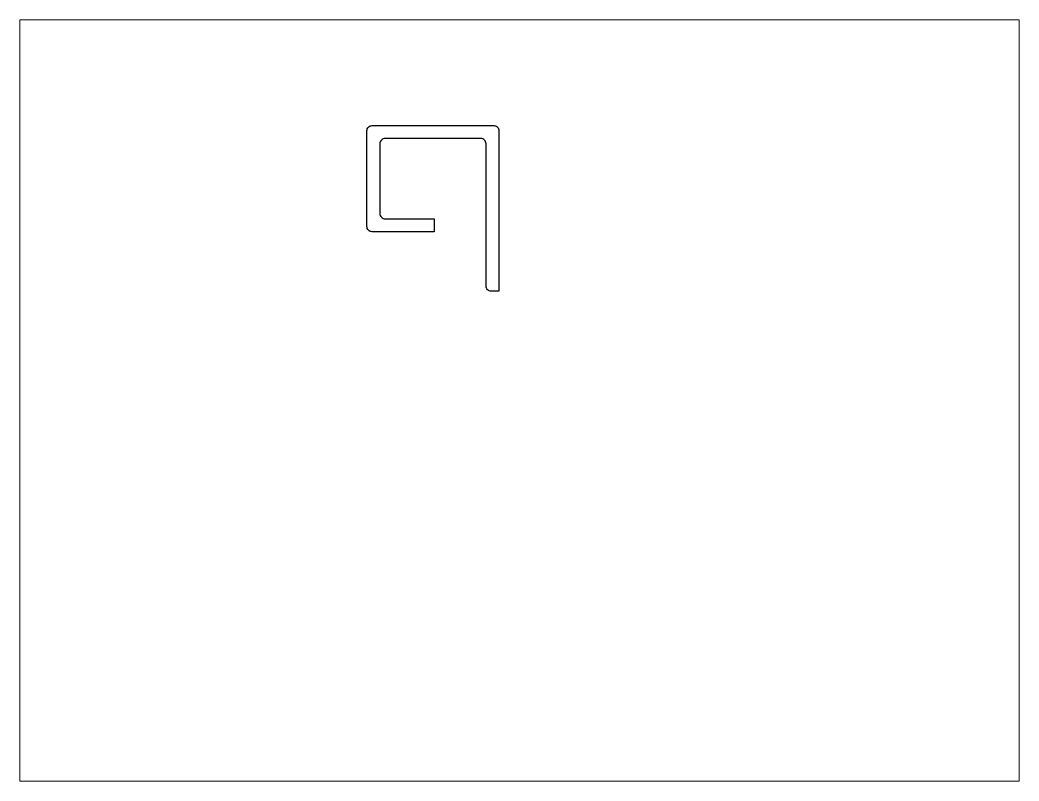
# Paper-space layout 'Layout1' of a CAD drawing. Extents: x 27 to 240, y 20 to 183.
# The model-space entities are those that its viewports show. They can reach past a viewport. Long polylines and large blocks are cut down to what shows.
import ezdxf

# ---------------------------------------------------------------- set-up
doc = ezdxf.new("R2010")
doc.units = 0
doc.header["$LTSCALE"] = 15
doc.layers.get('0').update_dxf_attribs({"linetype": 'CONTINUOUS'})

msp = doc.modelspace()

# ---------------------------------------------------------------- linework, layer by layer
at = {"color": 0, "linetype": 'CONTINUOUS', "ltscale": 0.05}
msp.add_lwpolyline([(182.59, 172.47), (179.59, 172.47, -0.414214), (177.59, 174.47), (177.59, 229.47, 0.414214), (175.59, 231.47), (138.59, 231.47, 0.414214), (136.59, 229.47), (136.59, 202.47, 0.414214), (138.59, 200.47), (157.59, 200.47), (157.59, 195.47), (133.59, 195.47, -0.414214), (131.59, 197.47), (131.59, 234.47, -0.414214), (133.59, 236.47), (180.59, 236.47, -0.414214), (182.59, 234.47)], format="xyb", close=True, dxfattribs=at)

psp = doc.layouts.get("Layout1")

# ---------------------------------------------------------------- viewports
at = {"layer": '0', "color": 0, "linetype": 'BYBLOCK', "ltscale": 0.05}
psp.add_viewport(center=(133.35, 101.6), size=(213.36, 162.56), view_center_point=(190.51, 130.3), view_height=293.8955, dxfattribs=at)

doc.saveas('drawing.dxf')
